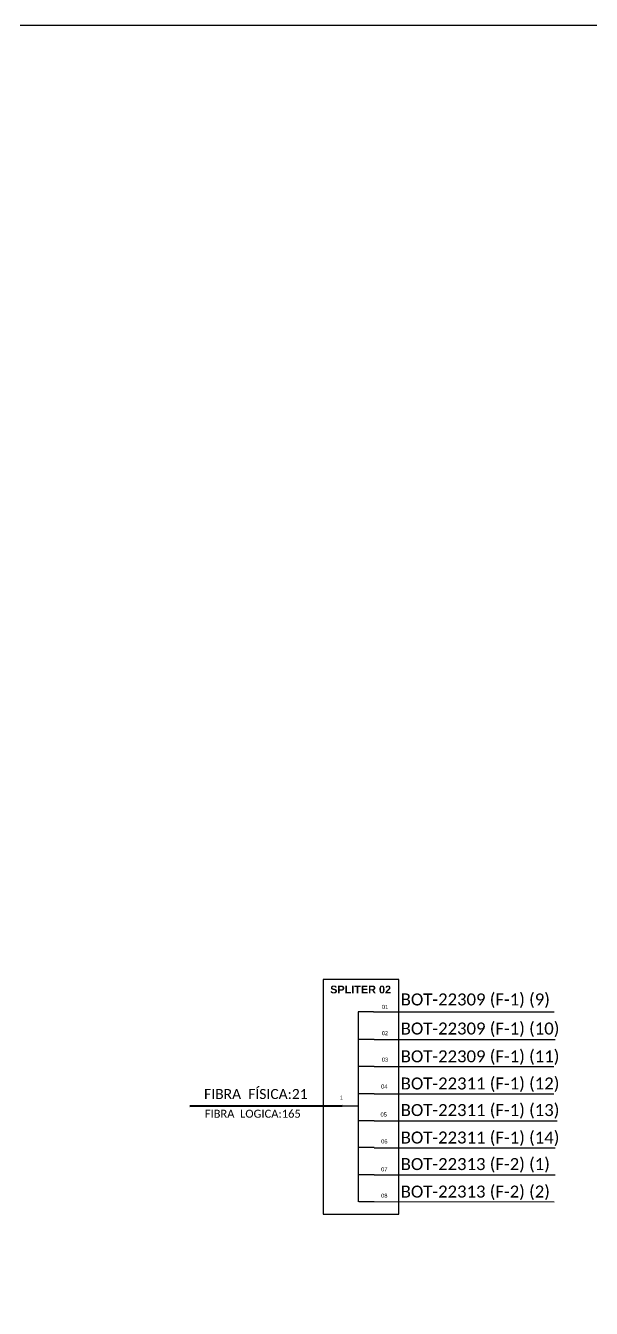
# Model space of a CAD drawing. Extents: x -89 to 749, y 705 to 1299.
# Drawn here: x 190.2 to 332.5, y 976.5 to 1299 of the extents above; entities that cross this region are included whole.
import ezdxf

# ---------------------------------------------------------------- set-up
doc = ezdxf.new("R2010")
doc.units = 0
doc.layers.add('texto', color=255, linetype='Continuous')
doc.layers.add('UNIFILAR', color=7, linetype='Continuous')
doc.styles.get("Standard").update_dxf_attribs({"font": 'arial.ttf'})

msp = doc.modelspace()

# ---------------------------------------------------------------- linework, layer by layer
msp.add_lwpolyline([(-89.32, 705.02), (749.25, 705.02), (749.25, 1299.02), (-89.32, 1299.02), (-89.32, 705.02)])
at = {"color": 7}
msp.add_lwpolyline([(265.05, 1000.21), (284.06, 1000.21), (284.06, 1059.23), (265.05, 1059.23)], close=True, dxfattribs=at)
at = {"layer": 'UNIFILAR', "color": 7, "linetype": 'Continuous'}
for p, q in [((273.82, 1051.04), (273.82, 1003.27)), ((277.68, 1051.04), (273.82, 1051.04)), ((277.88, 1044.13), (274.01, 1044.13)), ((277.88, 1037.32), (274.01, 1037.32)), ((277.88, 1030.48), (274.01, 1030.48)), ((269.8, 1027.47), (273.8, 1027.47)), ((277.88, 1023.7), (274.01, 1023.7)), ((277.88, 1016.92), (274.01, 1016.92)), ((277.88, 1010.11), (274.01, 1010.11)), ((277.88, 1003.31), (274.01, 1003.31))]:
    msp.add_line(p, q, dxfattribs=at)
at = {"layer": 'UNIFILAR', "color": 10, "linetype": 'Continuous'}
for p, q in [((277.68, 1051.04), (323.19, 1051.03)), ((277.88, 1044.13), (323.39, 1044.12)), ((277.88, 1037.34), (323.05, 1037.33)), ((277.88, 1030.49), (323.05, 1030.48)), ((277.88, 1023.7), (323.91, 1023.69)), ((277.88, 1016.89), (323.39, 1016.88)), ((277.88, 1010.12), (323.39, 1010.12)), ((277.88, 1003.34), (323.19, 1003.33))]:
    msp.add_line(p, q, dxfattribs=at)
at = {"layer": 'UNIFILAR', "color": 1, "linetype": 'Continuous', "lineweight": 60}
msp.add_line((269.8, 1027.47), (231.54, 1027.35), dxfattribs=at)

# ---------------------------------------------------------------- texts
at = {"layer": 'texto'}
for s, insert, char_height, width, attachment_point in [('{\\fArial|b1|i0|c0|p34;\\C10;SPLITER 02}', (274.47, 1056.67), 1.9528, 19.008, 5), ('{\\fCalibri|b0|i0|c0|p34;\\C7;BOT-22309 (F-1) (9)}', (284.56, 1055.69), 3.0175, 74.1359, 1), ('\\C7;\\fArial|b0|i0|;\\H1.0273588255048;01 ', (280.65, 1052.3), 1.9528, 3.9163, 5), ('{\\fCalibri|b0|i0|c0|p34;\\C7;BOT-22309 (F-1) (10)}', (284.56, 1048.38), 3.0175, 74.1359, 1), ('\\C7;\\fArial|b0|i0|;\\H1.0273588255048;02 ', (280.59, 1045.7), 1.9528, 4.134, 5), ('{\\fCalibri|b0|i0|c0|p34;\\C7;BOT-22309 (F-1) (11)}', (284.56, 1041.39), 3.0175, 74.1359, 1), ('\\C7;\\fArial|b0|i0|;\\H1.0273588255048;03 ', (280.59, 1039.05), 1.9528, 3.8016, 5), ('{\\fCalibri|b0|i0|c0|p34;\\C7;FIBRA  FÍSICA:21}', (248.12, 1030.39), 2.5145, 38.016, 5), ('\\C7;\\fArial|b0|i0|;\\H1.0273588255048;04 ', (280.43, 1032.29), 1.9528, 4.134, 5), ('{\\fCalibri|b0|i0|c0|p34;\\C7;BOT-22311 (F-1) (12)}', (284.56, 1034.56), 3.0175, 74.1359, 1), ('\\C7;\\fArial|b0|i0|;\\H1.0273588255048;1', (269.62, 1029.48), 1.9528, 1.9343, 5), ('{\\fCalibri|b0|i0|c0|p34;\\C7;FIBRA  LOGICA:165}', (247.35, 1025.44), 2.0117, 38.016, 5), ('\\C7;\\fArial|b0|i0|;\\H1.0273588255048;05 ', (280.28, 1025.24), 1.9528, 5.0844, 5), ('{\\fCalibri|b0|i0|c0|p34;\\C7;BOT-22311 (F-1) (13)}', (284.56, 1027.88), 3.0175, 74.1359, 1), ('{\\fCalibri|b0|i0|c0|p34;\\C7;BOT-22311 (F-1) (14)}', (284.56, 1020.97), 3.0175, 74.1359, 1), ('\\C7;\\fArial|b0|i0|;\\H1.0273588255048;06 ', (280.43, 1018.48), 1.9528, 4.134, 5), ('{\\fCalibri|b0|i0|c0|p34;\\C7;BOT-22313 (F-2) (1)}', (284.56, 1014.3), 3.0175, 74.1359, 1), ('\\C7;\\fArial|b0|i0|;\\H1.0273588255048;07 ', (280.43, 1011.49), 1.9528, 4.134, 5), ('{\\fCalibri|b0|i0|c0|p34;\\C7;BOT-22313 (F-2) (2)}', (284.56, 1007.38), 3.0175, 74.1359, 1), ('\\C7;\\fArial|b0|i0|;\\H1.0273588255048;08 ', (280.43, 1004.83), 1.9528, 4.134, 5)]:
    msp.add_mtext(s, dxfattribs=dict(at, insert=insert, char_height=char_height, width=width, attachment_point=attachment_point))

doc.saveas('drawing.dxf')
